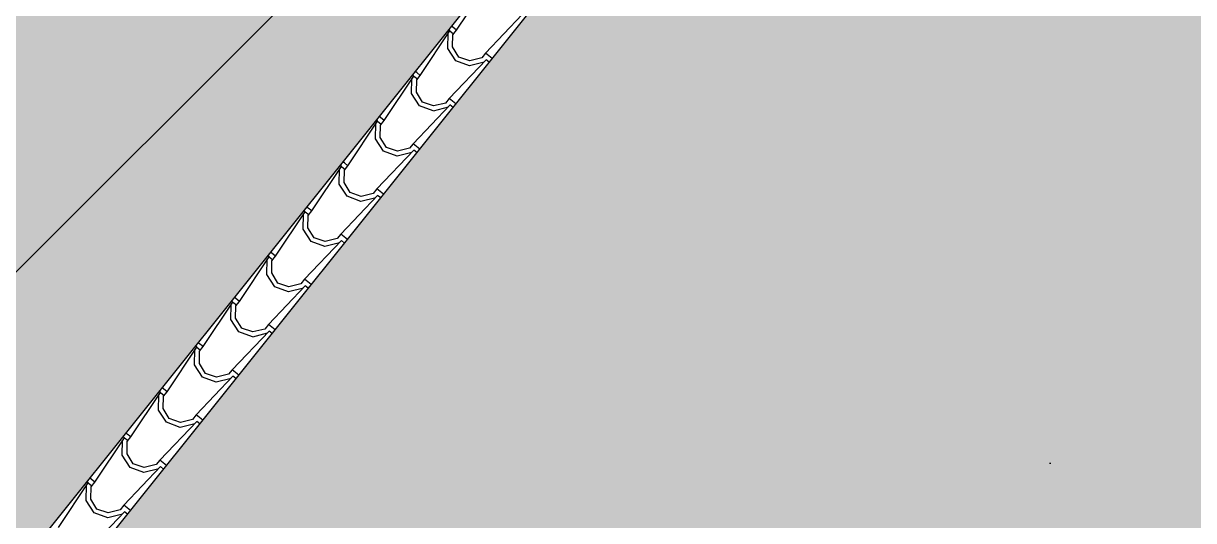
# Model space of a CAD drawing. Header units: millimetres. Extents: x 648844 to 649530, y 1246379 to 1246752.
# Drawn here: x 649296.88 to 649300.256, y 1246487.948 to 1246489.383 of the extents above; entities that cross this region are included whole.
import ezdxf

# ---------------------------------------------------------------- set-up
doc = ezdxf.new("R2010")
doc.units = ezdxf.units.MM
doc.header["$LTSCALE"] = 20
doc.header["$MEASUREMENT"] = 0
doc.layers.get('0').update_dxf_attribs({"linetype": 'CONTINUOUS'})
doc.layers.add('TECHO', color=30, linetype='CONTINUOUS')

# ---------------------------------------------------------------- blocks, each defined once
blk = doc.blocks.new('TEJA45')
at = {"layer": 'TECHO'}
for p, q in [((-4.133272190734765, -0.1265879860058945), (-4.251429700366309, -0.027335534660196)), ((-4.327111233059028, -0.1029747646336112), (-4.22785878171333, -0.2211322742651518)), ((-4.220721201728821, -0.133651809418069), (-4.239626424946209, -0.1714621753053152)), ((-4.182936806183335, -0.1147842169047451), (-4.220747172070581, -0.1336894401221329)), ((-4.18038622950089, -0.1291267163455458), (-4.211107266403097, -0.1433056300683049)), ((-4.139300345048618, -0.1205481043353416), (-4.183018701301336, -0.1146401808450186)), ((-4.144961878097952, -0.1337013799378433), (-4.180409087374699, -0.1289751126754695)), ((-4.133284333470982, -0.1455007024089205), (-4.145100087784613, -0.1336849480952935)), ((-4.125311410392847, -0.1186225724290999), (-4.133284333470819, -0.1265954955070754)), ((-4.115858806941951, -0.1280751758799994), (-4.133284333470826, -0.1455007024088779)), ((-4.211077922348551, -0.1433176928592701), (-4.22525683607131, -0.1740387297614774)), ((-4.015114720131677, -0.2447457064787315), (-4.133272229763222, -0.145493255133033)), ((-4.239812853075087, -0.1713401743580043), (-4.23390492958476, -0.2150585306107189)), ((-4.225434412009413, -0.1740559099816323), (-4.220708144747036, -0.2095031192583825)), ((-4.227810367979835, -0.2211215300160916), (-4.231377427570827, -0.22468858960708)), ((-4.227810367979849, -0.2211215300160809), (-4.218357764528946, -0.2116689265651779)), ((-4.218357764528939, -0.2305741334669946), (-4.221924824119924, -0.2341411930579831)), ((-4.220720915391595, -0.2093057757024575), (-4.208905161077965, -0.2211215300160845)), ((-4.208905161078043, -0.2211215300160916), (-4.218357764528946, -0.2305741334669946)), ((-4.208953512586156, -0.2211322352367517), (-4.109701061240457, -0.3392897448682923)), ((-4.064779074935444, -0.2329417467835064), (-4.10258944082269, -0.2518469700008943)), ((-4.021141968615652, -0.2387066798917949), (-4.06486032486837, -0.232798756401472)), ((-4.102563671850049, -0.2518095406659526), (-4.121468895067437, -0.2896199065531988)), ((-4.092921513577991, -0.2614741560508413), (-4.10710042730075, -0.2921951929530486)), ((-4.062229766308533, -0.2472831251156791), (-4.092950803210741, -0.2614620388384381)), ((-4.026805397007173, -0.2518588305523757), (-4.06225260628392, -0.2471325632900019)), ((-4.015126790334705, -0.2636582455451908), (-4.026942544648335, -0.2518424912315638)), ((-4.007153867256584, -0.2367801155653737), (-4.015126790334556, -0.2447530386433456)), ((-3.997701263805688, -0.2462327190162696), (-4.015126790334563, -0.2636582455451446)), ((-3.896957249528668, -0.3629034269514939), (-4.015114759160213, -0.2636509756057954)), ((-4.121654277518559, -0.2894985507918193), (-4.115746354028232, -0.3332169070445339)), ((-4.107276961395293, -0.2922123910696612), (-4.102550694132916, -0.3276596003464114)), ((-4.109652824843586, -0.3392790731523547), (-4.100200221392683, -0.3298264697014517)), ((-4.102563372255318, -0.3274633188387313), (-4.090747617941688, -0.3392790731523583)), ((-4.109652824843572, -0.3392790731523618), (-4.113219884434571, -0.3428461327433574)), ((-4.100200221392676, -0.3487316766032613), (-4.103767280983661, -0.3522987361942498)), ((-4.090747617941773, -0.3392790731523512), (-4.100200221392676, -0.3487316766032542)), ((-4.09079579211361, -0.3392897058395334), (-3.991543340767912, -0.457447215471074)), ((-3.984406141971292, -0.3699672719138363), (-4.003311365188679, -0.4077776378010824)), ((-3.946621343687561, -0.3510992766622749), (-3.984431709574807, -0.3700044998796628)), ((-3.94407330311784, -0.3654395338865797), (-3.974794340020047, -0.3796184476093387)), ((-3.902983592182693, -0.3568652554482519), (-3.946701948435411, -0.3509573319579289)), ((-3.908648915918178, -0.3700162811666665), (-3.944096125194925, -0.3652900139042927)), ((-3.896969247198427, -0.381815788681461), (-3.908785001512058, -0.370000034367834)), ((-3.888996324120313, -0.354937658701644), (-3.896969247198278, -0.3629105817796088)), ((-3.87954372066941, -0.3643902621525434), (-3.896969247198278, -0.3818157886814149)), ((-3.974765104807034, -0.3796306192415919), (-3.988944018529793, -0.4103516561437992)), ((-3.778799778925574, -0.4810611474243274), (-3.896957288557118, -0.3818086960786289)), ((-4.003495701961803, -0.4076569272274284), (-3.997587778471477, -0.451375283480143)), ((-3.989119510780938, -0.4103688721594914), (-3.984393243518561, -0.4458160814362415)), ((-3.991495281707294, -0.457436616288625), (-3.995062341298279, -0.4610036758796134)), ((-3.991495281707302, -0.457436616288625), (-3.982042678256398, -0.4479840128377219)), ((-3.982042678256391, -0.4668892197395316), (-3.985609737847383, -0.47045627933052)), ((-3.984405829119041, -0.4456208619750051), (-3.97259007480541, -0.4574366162886321)), ((-3.972590074805495, -0.457436616288625), (-3.982042678256398, -0.466889219739528)), ((-3.972638071640603, -0.4574471764428409), (-3.873385620294904, -0.5756046860743815)), ((-3.828463612439656, -0.4692568065410221), (-3.866273978326902, -0.4881620297584099)), ((-3.784825215747915, -0.4750238310049539), (-3.828543572000633, -0.4691159075146309)), ((-3.866248612092527, -0.4881250031617235), (-3.885153835309914, -0.5259353690489696)), ((-3.856608696036851, -0.4977870824339909), (-3.87078760975961, -0.5285081193361982)), ((-3.825916839927132, -0.4835959426574767), (-3.856637876829339, -0.4977748563802358)), ((-3.790492434830099, -0.4881737317808401), (-3.825939644106846, -0.4834474645184663)), ((-3.77881170406215, -0.4999733318177313), (-3.790627458375781, -0.4881575775041043)), ((-3.770838780984029, -0.4730952018379142), (-3.778811704062008, -0.4810681249158897)), ((-3.761386177533133, -0.4825478052888172), (-3.778811704062015, -0.4999733318176993)), ((-3.660642308322466, -0.5992188678971608), (-3.77879981795401, -0.4999664165514623)), ((-3.885337126405283, -0.5258153036612399), (-3.879429202914956, -0.5695336599139544)), ((-3.870962060166704, -0.5285253532484191), (-3.866235792904327, -0.5639725625251693)), ((-3.873337738571038, -0.5755941594248988), (-3.863885135120135, -0.5661415559739957)), ((-3.866248285982763, -0.5637784051112789), (-3.854432531669133, -0.5755941594249059)), ((-3.873337738571024, -0.5755941594249059), (-3.876904798162016, -0.5791612190158979)), ((-3.863885135120128, -0.585046762875816), (-3.86745219471112, -0.5886138224668045)), ((-3.854432531669225, -0.575594159424913), (-3.863885135120128, -0.585046762875816)), ((-3.854480351167879, -0.5756046470457967), (-3.755227899822181, -0.6937621566773373)), ((-3.748091082213755, -0.6062827344096036), (-3.766996305431142, -0.6440931002968497)), ((-3.710305881191751, -0.5874143364197764), (-3.748116247078997, -0.6063195596371642)), ((-3.707760376734775, -0.60175235142761), (-3.738481413636983, -0.615931265150369)), ((-3.666666839314047, -0.5931824065615281), (-3.710385195566765, -0.5872744830712051)), ((-3.672335953740216, -0.6063311823952517), (-3.707783163016963, -0.601604915132878)), ((-3.660654160925873, -0.6181308749540015), (-3.672469915239503, -0.6063151206403745)), ((-3.652681237847766, -0.591252744974188), (-3.660654160925738, -0.5992256680521599)), ((-3.64322863439687, -0.6007053484250875), (-3.660654160925738, -0.6181308749539589)), ((-3.738452287266668, -0.6159435456263971), (-3.752631200989427, -0.6466645825286044)), ((-3.542484837719407, -0.7173765883699588), (-3.660642347350951, -0.6181241370242603)), ((-3.76717855084901, -0.643973680093243), (-3.761270627358684, -0.6876920363459575)), ((-3.75280460955247, -0.6466818343373433), (-3.748078342290093, -0.6821290436140934)), ((-3.755180195434754, -0.6937517025611761), (-3.758747255025746, -0.6973187621521681)), ((-3.755180195434768, -0.693751702561169), (-3.745727591983865, -0.684299099110266)), ((-3.745727591983851, -0.7032043060120756), (-3.749294651574843, -0.7067713656030641)), ((-3.748090742846486, -0.6819359482475527), (-3.736274988532855, -0.6937517025611797)), ((-3.736274988532955, -0.693751702561169), (-3.745727591983858, -0.7032043060120721)), ((-3.736322630694985, -0.6937621176489728), (-3.637070179349287, -0.8119196272805134)), ((-3.592148149943888, -0.705571866298552), (-3.629958515831134, -0.7244770895159398)), ((-3.548508462881067, -0.7113409821179886), (-3.592226819133785, -0.7054330586276656)), ((-3.629933552335011, -0.7244404656575156), (-3.648838775552399, -0.7622508315447618)), ((-3.620295878495718, -0.7341000088171477), (-3.634474792218477, -0.7648210457193549)), ((-3.589603913543264, -0.7199087601981269), (-3.620324950445472, -0.7340876739208859)), ((-3.554179472650326, -0.7244886330096598), (-3.589626681927072, -0.719762365747286)), ((-3.542496617789595, -0.7362884180902718), (-3.554312372103226, -0.7244726637766448)), ((-3.534523694711496, -0.7094102881104618), (-3.54249661778946, -0.7173832111884266)), ((-3.525071091260592, -0.7188628915613613), (-3.542496617789467, -0.7362884180902363)), ((-3.424327367116369, -0.8355343088427567), (-3.542484876747913, -0.7362818574970582)), ((-3.649019975292497, -0.7621320565270508), (-3.64311205180217, -0.8058504127797654)), ((-3.634647158938243, -0.764838315426271), (-3.629920891675866, -0.8002855247030212)), ((-3.637022652298491, -0.8119092456974428), (-3.627570048847588, -0.8024566422465398)), ((-3.629933199710209, -0.8000934913838265), (-3.618117445396578, -0.8119092456974535)), ((-3.637022652298477, -0.8119092456974428), (-3.640589711889469, -0.8154763052884348)), ((-3.627570048847581, -0.821361849148353), (-3.631137108438573, -0.8249289087393414)), ((-3.618117445396678, -0.8119092456974499), (-3.627570048847581, -0.821361849148353)), ((-3.618164910222042, -0.8119195882522163), (-3.518912458876343, -0.9300770978837569)), ((-3.51177602245626, -0.8425981969054241), (-3.530681245673648, -0.8804085627926703)), ((-3.473990418696012, -0.8237293961773169), (-3.511800784583258, -0.8426346193947047)), ((-3.471447450351725, -0.8380651689686403), (-3.502168487253932, -0.8522440826913993)), ((-3.430350086447213, -0.8294995576745663), (-3.474068442699931, -0.8235916341842433)), ((-3.436022991562247, -0.8426460836238334), (-3.471470200838993, -0.8379198163614596)), ((-3.424339074653318, -0.854445961226542), (-3.436154828966949, -0.842630206912915)), ((-3.416366151575225, -0.827567831246732), (-3.42433907465319, -0.8355407543246969)), ((-3.406913548124322, -0.8370204346976315), (-3.424339074653197, -0.8544459612265065)), ((-3.502139469724781, -0.8522564720078947), (-3.51631838344754, -0.882977508910102)), ((-3.306169896513211, -0.9536920293156292), (-3.424327406144755, -0.8544395779699308)), ((-3.530861399736224, -0.8802904329590646), (-3.524953476245898, -0.9240087892117792)), ((-3.516489708323888, -0.8829947965161011), (-3.511763441061511, -0.9184420057928513)), ((-3.518865109162206, -0.9300667888337131), (-3.522432168753198, -0.9336338484247051)), ((-3.518865109162221, -0.9300667888337131), (-3.509412505711317, -0.92061418538281)), ((-3.50941250571131, -0.9395193922846232), (-3.512979565302302, -0.9430864518756117)), ((-3.511775656573931, -0.9182510345201003), (-3.499959902260301, -0.9300667888337273)), ((-3.499959902260414, -0.9300667888337202), (-3.509412505711317, -0.9395193922846232)), ((-3.500007189749233, -0.9300770588552822), (-3.400754738403535, -1.048234568486823)), ((-3.355832687448071, -0.9418869260560534), (-3.393643053335317, -0.9607921492734413)), ((-3.312191710013344, -0.9476581332311405), (-3.355910066266063, -0.9417502097408175)), ((-3.393618492577495, -0.9607559281533291), (-3.412523715794883, -0.9985662940405753)), ((-3.383983060954591, -0.9704129352002937), (-3.39816197467735, -1.001133972102501)), ((-3.353290987160214, -0.9562215777391607), (-3.384012024062422, -0.9704004914619198)), ((-3.317866510474161, -0.9608035342380035), (-3.353313719750908, -0.9560772669756297)), ((-3.306181531517041, -0.9726035043628123), (-3.317997285830671, -0.9607877500491853)), ((-3.298208608438955, -0.9457253743830059), (-3.30618153151692, -0.9536982974609707)), ((-3.288756004988052, -0.9551779778339053), (-3.30618153151692, -0.9726035043627768)), ((-3.188012425910209, -1.071849749788395), (-3.306169935541753, -0.9725972984426967)), ((-3.412702824179448, -0.9984488093946737), (-3.406794900689121, -1.042167165647388)), ((-3.398332257709647, -1.001151277605036), (-3.39360599044727, -1.036598486881786)), ((-3.40070756602595, -1.048224331969987), (-3.391254962575047, -1.038771728519084)), ((-3.393618113437654, -1.036408577656374), (-3.381802359124023, -1.048224331970001)), ((-3.400707566025936, -1.048224331969987), (-3.404274625616935, -1.051791391560982)), ((-3.391254962575033, -1.057676935420893), (-3.394822022166032, -1.061243995011893)), ((-3.381802359124137, -1.04822433196999), (-3.39125496257504, -1.057676935420893)), ((-3.381849469276574, -1.048234529458174), (-3.282597017930875, -1.166392039089715)), ((-3.275460962698737, -1.078913659401216), (-3.294366185916125, -1.116724025288462)), ((-3.237674956200188, -1.060044455934815), (-3.275485322087434, -1.078949679152203)), ((-3.235134523970345, -1.074377986510438), (-3.265855560872552, -1.088556900233197)), ((-3.194033333579469, -1.065816708787722), (-3.237751689832187, -1.059908785297399)), ((-3.199710029384271, -1.078960984852415), (-3.235157238661017, -1.074234717590041)), ((-3.188023988380763, -1.090761047499083), (-3.199839742694394, -1.078945293185456)), ((-3.180051065302678, -1.063882917519276), (-3.188023988380642, -1.071855840597241)), ((-3.170598461851775, -1.073335520970172), (-3.188023988380657, -1.090761047499054)), ((-3.265826652184032, -1.088569398391872), (-3.280005565906791, -1.119290435294079)), ((-3.069854955307157, -1.19000747026119), (-3.188012464938701, -1.090755018915491)), ((-3.294544248622685, -1.11660718583029), (-3.288636325132359, -1.160325542083005)), ((-3.280174807095413, -1.119307758693967), (-3.275448539833036, -1.154754967970717)), ((-3.282550022889659, -1.166381875106257), (-3.286117082480651, -1.169948934697253)), ((-3.28255002288968, -1.166381875106261), (-3.273097419438777, -1.156929271655358)), ((-3.27309741943877, -1.175834478557171), (-3.276664479029762, -1.179401538148159)), ((-3.275460570301377, -1.154566120792648), (-3.263644815987746, -1.166381875106275)), ((-3.263644815987867, -1.166381875106268), (-3.27309741943877, -1.175834478557171)), ((-3.263691748803474, -1.166392000061592), (-3.164439297457776, -1.284549509693132)), ((-3.119517224952311, -1.178201985813583), (-3.157327590839557, -1.197107209030971)), ((-3.075874957146496, -1.183975284344175), (-3.119593313399214, -1.178067360853852)), ((-3.157303432819972, -1.1970713906491), (-3.17620865603736, -1.234881756536346)), ((-3.147670243413842, -1.206725861584275), (-3.161849157136601, -1.237446898486482)), ((-3.116978060777157, -1.192534395280195), (-3.147699097679364, -1.206713309002954)), ((-3.08155354829529, -1.197118435466706), (-3.117000757572036, -1.192392168204332)), ((-3.069866445244486, -1.208918590635353), (-3.081682199558117, -1.197102836321726)), ((-3.061893522166407, -1.18204046065555), (-3.069866445244372, -1.190013383733515)), ((-3.052440918715504, -1.191493064106449), (-3.069866445244379, -1.208918590635328)), ((-2.951697484704049, -1.308165190734027), (-3.069854994335593, -1.208912739388328)), ((-3.176385673066171, -1.234765562264094), (-3.170477749575845, -1.278483918516809)), ((-3.162017356481186, -1.237464239782895), (-3.157291089218809, -1.272911449059645)), ((-3.16439247975341, -1.284539418242531), (-3.154939876302507, -1.275086814791628)), ((-3.157303027165099, -1.272723663928922), (-3.145487272851469, -1.284539418242549)), ((-3.164392479753388, -1.284539418242531), (-3.16795953934438, -1.288106477833523)), ((-3.154939876302493, -1.293992021693445), (-3.158506935893477, -1.297559081284433)), ((-3.145487272851589, -1.284539418242534), (-3.154939876302493, -1.293992021693438)), ((-3.145534028330822, -1.284549470664484), (-3.046281576985123, -1.402706980296024)), ((-3.0391459029412, -1.315229121896984), (-3.058051126158588, -1.35303948778423)), ((-3.001359493704399, -1.296359515692334), (-3.039169859591645, -1.315264738909722)), ((-2.998821597585632, -1.310690804050708), (-3.029542634487839, -1.324869717773467)), ((-2.957716580713537, -1.302133859900632), (-3.001434936966255, -1.296225936410309)), ((-2.963397067206301, -1.315275886081), (-2.998844276483048, -1.310549618818627)), ((-2.951708902108209, -1.327076133771623), (-2.963524656421839, -1.315260379457996)), ((-2.943735979030137, -1.30019800379182), (-2.951708902108109, -1.308170926869789)), ((-2.934283375579234, -1.309650607242723), (-2.951708902108116, -1.327076133771605)), ((-3.029513834642891, -1.324882324775018), (-3.04369274836565, -1.355603361677225)), ((-2.833540014100954, -1.426322911206864), (-2.951697523732498, -1.327070459861165)), ((-3.058227097509651, -1.352923938697906), (-3.052319174019324, -1.39664229495062)), ((-3.043859905866945, -1.355620720871823), (-3.039133638604568, -1.391067930148573)), ((-3.046234936617125, -1.402696961378805), (-3.049801996208117, -1.406264020969793)), ((-3.046234936617132, -1.402696961378801), (-3.036782333166229, -1.393244357927898)), ((-3.036782333166229, -1.412149564829722), (-3.040349392757221, -1.415716624420718)), ((-3.039145484028822, -1.390881207065195), (-3.027329729715191, -1.402696961378822)), ((-3.027329729715319, -1.402696961378808), (-3.036782333166222, -1.412149564829711)), ((-3.027376307857871, -1.402706941267724), (-2.928123856512173, -1.520864450899264))]:
    blk.add_line(p, q, dxfattribs=at)

msp = doc.modelspace()

# ---------------------------------------------------------------- hatches: boundary and pattern name
h = msp.add_hatch()
h.set_pattern_fill('ANSI36', scale=20, style=0)
h.set_pattern_definition([(45, (-526.4316489867633, -3378.367883687839), (1.325825214724777, 4.861359120657514), [6.25, -1.25, 0, -1.25])])
h.paths.add_polyline_path([(649188.8489360636, 1246478.707731926), (649215.2214069526, 1246513.043391474), (649317.348885952, 1246513.661012395), (649322.291343771, 1246459.303611518), (649201.5072083384, 1246459.303611518)])
h.paths.add_polyline_path([(649253.0038721092, 1246474.230662723), (649282.477951251, 1246474.230662723), (649282.477951251, 1246479.656447173), (649253.0038721092, 1246479.656447173)], flags=24)
at = {"layer": 'TECHO'}
h = msp.add_hatch(dxfattribs=at)
h.set_pattern_fill('SPANTILE', color=9, scale=0.2049999999999999, angle=114.7224991800267, style=0, pattern_type=2)
h.set_pattern_definition([(91.37722448474366, (649238.3315145951, 1246499.899726638), (0.0682071460267748, -2.467584469708936), [0.1893117599999997, -4.543480804999993]), (186.3469244847441, (649238.3269646631, 1246500.088983654), (-0.2264059085777061, 0.1810810994032877), [0.01639999999999988, -0.188599999999999]), (6.346924484744093, (649238.1214081667, 1246500.082620729), (0.2264059085777061, -0.1810810994032878), [0.05739999999999976, -0.147599999999999]), (276.3469244847441, (649238.1784563479, 1246500.088966203), (-0.1810810994032877, -0.226405908577706), [0.0205, -0.1845]), (96.34692448474402, (649238.3111184308, 1246500.083095791), (0.1810810994032876, 0.2264059085777061), [0.02049999999999999, -0.1844999999999999]), (6.346924484744093, (649238.3088521904, 1246500.103470142), (0.2264059085777061, -0.1810810994032878), [0.01639999999999988, -0.188599999999999]), (6.346924484744093, (649238.1232211592, 1246500.066321249), (0.2264059085777061, -0.1810810994032878), [0.04099999999999977, -0.1639999999999991]), (281.3166244847441, (649238.16396986, 1246500.07085373), (0.4756906117260833, -2.422260054542764), [0.1893117599999986, -4.543480804999956]), (313.6508244847441, (649238.1651029803, 1246500.060666555), (-3.033923798446827, 3.169030816523186), [0.05412163999999986, -5.358033749999982]), (347.9120244847441, (649238.2024610458, 1246500.021506404), (0.4301494649268827, -0.1584183596341564), [0.05186130999999967, -0.5964054749999945]), (24.78182448474418, (649238.2531724791, 1246500.0106459), (-0.3848247281260904, -0.2490679976808363), [0.05186131, -0.5964054749999999]), (59.04302448474405, (649238.3002579275, 1246500.032384358), (2.263401555616731, 3.758252696252264), [0.05412163999999998, -5.358033749999997]), (346.1220244847441, (649238.2110618526, 1246500.036901569), (-2.331827793774861, 0.5656893258233497), [0.04150942499999999, -4.109424259999999]), (26.57182448474416, (649238.2513594867, 1246500.026945381), (2.150528179267808, 1.064262102748422), [0.04150942499999997, -4.109424259999997]), (58.94152448474409, (649238.2884843843, 1246500.045513283), (1.742825978813584, 2.875288288087373), [0.04387184499999999, -4.343319624999998]), (313.7523244847441, (649238.1807225882, 1246500.068591852), (-2.332048156557683, 2.422039745242811), [0.043871845, -4.343319624999999])])
h.paths.add_polyline_path([(649294.0109705093, 1246487.569590105), (649289.289579001, 1246491.345793519), (649300.7070349653, 1246492.615757966), (649296.9308315511, 1246487.894366458)])
h = msp.add_hatch(dxfattribs=at)
h.set_pattern_fill('SPANTILE', color=9, scale=0.2049999999999999, angle=384.7224991800267, style=0, pattern_type=2)
h.set_pattern_definition([(11.31662448474413, (649348.4801243313, 1246512.547591763), (-2.422260054542765, -0.4756906117260807), [0.1893117599999991, -4.54348080499997]), (276.3469244847441, (649348.6657553632, 1246512.584740655), (0.226405908577706, -0.1810810994032878), [0.01639999999999999, -0.1886]), (96.34692448474402, (649348.7047172476, 1246512.382810144), (-0.226405908577706, 0.1810810994032878), [0.05739999999999997, -0.1475999999999999]), (186.3469244847441, (649348.698371774, 1246512.439858324), (-0.1810810994032877, -0.226405908577706), [0.02049999999999988, -0.184499999999999]), (6.346924484744093, (649348.663493485, 1246512.567987927), (0.1810810994032878, 0.226405908577706), [0.02049999999999988, -0.184499999999999]), (96.34692448474402, (649348.6838678352, 1246512.570254167), (-0.226405908577706, 0.1810810994032878), [0.01639999999999998, -0.1885999999999999]), (96.34692448474402, (649348.6884177672, 1246512.380997151), (-0.226405908577706, 0.1810810994032878), [0.04099999999999997, -0.1639999999999999]), (181.3772244847441, (649348.6838852863, 1246512.421745852), (-2.467584469708936, -0.06820714602677225), [0.18931176, -4.543480805]), (149.0430244847442, (649348.6736981112, 1246512.420612732), (3.758252696252265, -2.26340155561673), [0.05412163999999996, -5.358033749999995]), (114.7818244847441, (649348.6272859909, 1246512.448452588), (-0.2490679976808361, 0.3848247281260904), [0.0518613099999999, -0.5964054749999982]), (77.91202448474405, (649348.6055475329, 1246512.495538036), (-0.1584183596341567, -0.4301494649268826), [0.05186130999999987, -0.5964054749999977]), (43.65082448474422, (649348.6164080361, 1246512.54624947), (3.169030816523185, 3.033923798446827), [0.05412163999999998, -5.358033749999997]), (116.5718244847441, (649348.6404149157, 1246512.460226131), (1.064262102748422, -2.150528179267808), [0.04150942499999998, -4.109424259999998]), (76.12202448474406, (649348.6218470137, 1246512.497351028), (0.5656893258233504, 2.331827793774859), [0.04150942499999997, -4.109424259999997]), (43.75232448474411, (649348.6318032016, 1246512.537648663), (2.422039745242812, 2.33204815655768), [0.04387184499999996, -4.343319624999995]), (148.9415244847441, (649348.6779974239, 1246512.437592084), (2.875288288087373, -1.742825978813587), [0.043871845, -4.343319624999999])])
h.paths.add_polyline_path([(649301.762495799, 1246484.086223762), (649297.0754141929, 1246487.834985867), (649300.824176297, 1246492.522067473)])

# ---------------------------------------------------------------- linework, layer by layer
at = {"layer": 'TECHO', "color": 9}
for p, q in [((649296.9308315511, 1246487.894366458), (649300.7070349653, 1246492.615757966)), ((649297.0754141929, 1246487.834985867), (649300.824176297, 1246492.522067473))]:
    msp.add_line(p, q, dxfattribs=at)

# ---------------------------------------------------------------- block references
at = {"color": 9, "xscale": -1, "rotation": 186.3469244876338}
msp.add_blockref('TEJA45', (649301.293336048, 1246488.304145618), dxfattribs=at)

doc.saveas('drawing.dxf')
